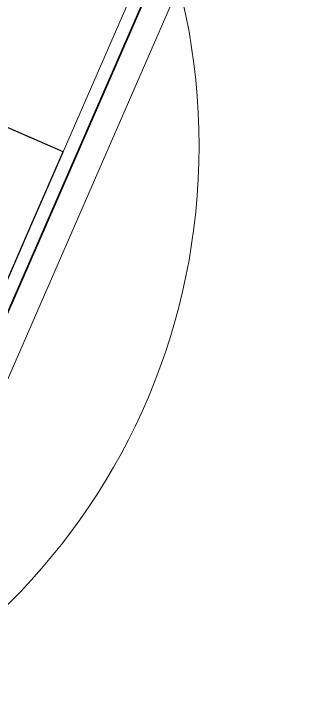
# Model space of a CAD drawing. Header units: millimetres. Extents: x -37281 to 954596, y -59787 to 956680.
# Drawn here: x 8390 to 8608, y -9108 to -8566 of the extents above; entities that cross this region are included whole.
import ezdxf
from ezdxf.enums import TextEntityAlignment as Align

# ---------------------------------------------------------------- set-up
doc = ezdxf.new("R2010")
doc.units = ezdxf.units.MM
doc.header["$MEASUREMENT"] = 0
for name, color, linetype, lineweight, true_color in [('0_Pen_No__40', 7, 'Continuous', 35, 0x2a2a2a), ('A-15-MG_Structural_Grid_Pen_No__163', 7, 'Continuous', 0, 0x750077), ('New_ArchiCAD Windows_Pen_No__23', 7, 'Continuous', 30, 0x2a2a2a)]:
    doc.layers.add(name, color=color, linetype=linetype, lineweight=lineweight, true_color=true_color)
for name, color, linetype in [('A-15-MG_Structural_Grid', 7, 'Continuous'), ('New_A-25-M_Curtain_Wall', 7, 'Continuous'), ('New_A-25-M_Wall_Ext', 7, 'Continuous'), ('New_ArchiCAD Windows', 7, 'Continuous')]:
    doc.layers.add(name, color=color, linetype=linetype)
doc.layers.add('New_A-25-M_Curtain_Wall_Pen_No__90', color=8, linetype='Continuous', lineweight=20)
doc.layers.add('New_ArchiCAD Windows_Pen_No__3', color=7, linetype='Continuous', lineweight=18)
doc.styles.add('GENERATED_STYLE_4', font='')
doc.styles.get('GENERATED_STYLE_4').set_extended_font_data('Swis721 BT')

# ---------------------------------------------------------------- blocks, each defined once
blk = doc.blocks.new('Triple Window 19[17]_3')
at = {"layer": 'New_ArchiCAD Windows_Pen_No__23', "linetype": 'Continuous'}
for p, q in [((8428.32, -8672.39), (8254.15, -8596.45)), ((8403.33, -8729.68), (8428.32, -8672.39)), ((8368.36, -8809.89), (8403.33, -8729.68))]:
    blk.add_line(p, q, dxfattribs=at)
at = {"layer": 'New_ArchiCAD Windows_Pen_No__3', "linetype": 'Continuous'}
for p, q in [((9171.94, -6992.06), (8232.63, -9146.17)), ((8428.32, -8672.39), (8765.86, -7898.29))]:
    blk.add_line(p, q, dxfattribs=at)
blk = doc.blocks.new('Wall_139_3', base_point=(10165.92, -4712.54))
at = {"layer": 'New_ArchiCAD Windows', "color": 251, "linetype": 'Continuous', "lineweight": 20, "true_color": 0x606060}
blk.add_blockref('Triple Window 19[17]_3', (0, 0), dxfattribs=at)
blk = doc.blocks.new('Standard grid marker')
at = {"layer": 'A-15-MG_Structural_Grid_Pen_No__163', "linetype": 'Continuous'}
blk.add_circle((31225.95, 0), 500, dxfattribs=at)
at = {"layer": 'A-15-MG_Structural_Grid_Pen_No__163', "style": 'GENERATED_STYLE_4'}
for tag, p in [('AC_MarkerText_1_0', (-500, 41.18)), ('AC_MarkerText_1_1', (31225.95, 41.18))]:
    blk.add_attdef(tag, text='', height=350, rotation=90, dxfattribs=at).set_placement(p, align=Align.MIDDLE_CENTER)
blk = doc.blocks.new('Beam_4_3', base_point=(10000.93, -4591.33))
at = {"layer": 'New_A-25-M_Curtain_Wall_Pen_No__90', "linetype": 'Continuous'}
blk.add_line((10203.2, -4679.52), (2344.74, -22701.46), dxfattribs=at)

msp = doc.modelspace()

# ---------------------------------------------------------------- linework, layer by layer
at = {"layer": '0_Pen_No__40', "linetype": 'Continuous'}
msp.add_line((9735.36, -5700.74), (2596.69, -22071.98), dxfattribs=at)

# ---------------------------------------------------------------- block references
at = {"layer": 'A-15-MG_Structural_Grid', "color": 8, "linetype": 'Continuous', "lineweight": 15, "zscale": 1000, "rotation": 246.440411583993}
msp.add_blockref('Standard grid marker', (20514.68, 19955.36), dxfattribs=at)
at = {"layer": 'New_A-25-M_Curtain_Wall', "color": 8, "lineweight": 20}
msp.add_blockref('Beam_4_3', (10000.93, -4591.33), dxfattribs=at)
at = {"layer": 'New_A-25-M_Wall_Ext', "color": 250, "lineweight": 50, "true_color": 0x2a2a2a}
msp.add_blockref('Wall_139_3', (10165.92, -4712.54), dxfattribs=at)

doc.saveas('drawing.dxf')
